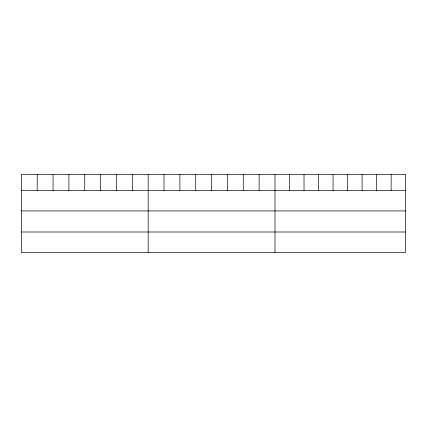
<?xml version="1.0" encoding="UTF-8"?>
<svg xmlns="http://www.w3.org/2000/svg" width="427" height="427" viewBox="0 0 427 427"><rect width="100%" height="100%" fill="white"/><g stroke="black" fill="none" stroke-linecap="round" stroke-linejoin="round"><path stroke-width="0.64" d="M405.65 190.458L405.65 252.458L21.35 252.458L21.35 174.542L405.65 174.542L405.65 190.458L21.35 190.458M21.35 210.917L405.65 210.917M21.35 232L405.65 232M391.132 174.542L391.132 190.458M376.614 174.542L376.614 190.458M362.096 174.542L362.096 190.458M347.578 174.542L347.578 190.458M333.06 174.542L333.06 190.458M318.542 174.542L318.542 190.458M304.024 174.542L304.024 190.458M289.506 174.542L289.506 190.458M274.988 174.542L274.988 252.458M259.136 174.542L259.136 190.458M243.283 174.542L243.283 190.458M227.431 174.542L227.431 190.458M211.578 174.542L211.578 190.458M195.726 174.542L195.726 190.458M179.874 174.542L179.874 190.458M164.021 174.542L164.021 190.458M148.169 174.542L148.169 252.458M132.317 174.542L132.317 190.458M116.464 174.542L116.464 190.458M100.612 174.542L100.612 190.458M84.76 174.542L84.76 190.458M68.907 174.542L68.907 190.458M53.055 174.542L53.055 190.458M37.202 174.542L37.202 190.458"/></g></svg>
